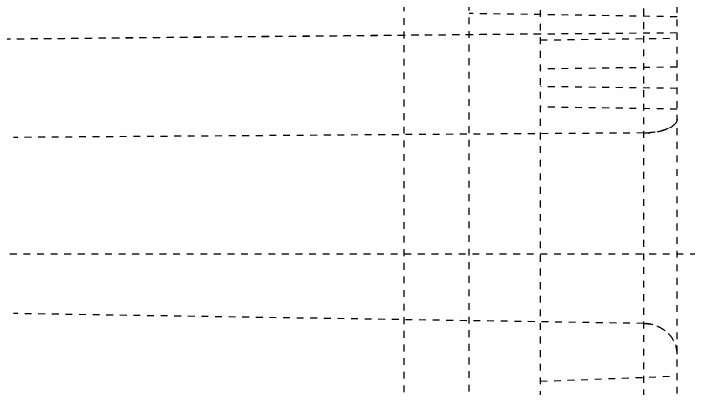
# Model space of a CAD drawing. Header units: millimetres. Extents: x 2089 to 2530, y 1631 to 2074.
# Drawn here: x 2416.13 to 2426.06, y 1912.58 to 1918.09 of the extents above; entities that cross this region are included whole.
import ezdxf

# ---------------------------------------------------------------- set-up
doc = ezdxf.new("R2010")
doc.units = ezdxf.units.MM
doc.linetypes.add('HIDDEN', pattern=[0.2, 0.1, -0.1])
doc.layers.add('DEFAULT_2', color=8, linetype='HIDDEN')

msp = doc.modelspace()

# ---------------------------------------------------------------- linework, layer by layer
at = {"layer": 'DEFAULT_2', "color": 8, "linetype": 'HIDDEN'}
for p, q in [((2425.891, 1788.5032), (2425.891, 1954.5994)), ((2423.881, 1794.841), (2423.881, 1948.0674)), ((2422.8322, 1908.7335), (2422.8322, 1920.3937)), ((2421.8711, 1920.0247), (2421.8711, 1909.0749)), ((2425.3973, 1918.7628), (2425.3973, 1912.0373)), ((2425.891, 1918.042), (2422.8322, 1918.091)), ((2425.891, 1917.8046), (2423.881, 1917.7878)), ((2423.881, 1917.7878), (2415.64, 1917.7091)), ((2423.881, 1917.7025), (2425.891, 1917.7282)), ((2425.891, 1917.303), (2423.881, 1917.2746)), ((2425.891, 1916.9901), (2423.881, 1917.0159)), ((2425.891, 1916.6844), (2423.881, 1916.7164)), ((2425.3973, 1916.3347), (2416.1337, 1916.2692)), ((2471.781, 1914.5553), (2415.64, 1914.5553)), ((2425.3973, 1913.5349), (2416.1337, 1913.6797)), ((2423.881, 1912.6852), (2425.891, 1912.7621))]:
    msp.add_line(p, q, dxfattribs=at)
msp.add_arc((2461.9818, -2506.1332), 4424.085, 90.4674126, 90.709441, dxfattribs=at)
for points, knots in [([(2425.891, 1916.5384), (2425.891, 1916.4708), (2425.7829, 1916.4048), (2425.6706, 1916.3685), (2425.5531, 1916.3425), (2425.4607, 1916.3352), (2425.3973, 1916.3347)], [0, 0, 0, 0, 0.362531, 0.503452, 0.659832, 1, 1, 1, 1]), ([(2425.3973, 1916.3347), (2425.4608, 1916.3352), (2425.5531, 1916.3424), (2425.6706, 1916.3685), (2425.7829, 1916.4048), (2425.891, 1916.4707), (2425.891, 1916.5384)], [0, 0, 0, 0, 0.340167, 0.496546, 0.637467, 1, 1, 1, 1]), ([(2425.3973, 1913.5349), (2425.4616, 1913.5339), (2425.5894, 1913.5098), (2425.7529, 1913.411), (2425.8644, 1913.2627), (2425.891, 1913.1431), (2425.891, 1913.0849)], [0, 0, 0, 0, 0.262569, 0.517842, 0.762706, 1, 1, 1, 1]), ([(2425.891, 1913.0849), (2425.891, 1913.143), (2425.8644, 1913.2626), (2425.7529, 1913.411), (2425.5894, 1913.5098), (2425.4616, 1913.5339), (2425.3973, 1913.5349)], [0, 0, 0, 0, 0.237294, 0.482158, 0.737431, 1, 1, 1, 1])]:
    msp.add_open_spline(points, degree=3, knots=knots, dxfattribs=at)

doc.saveas('drawing.dxf')
